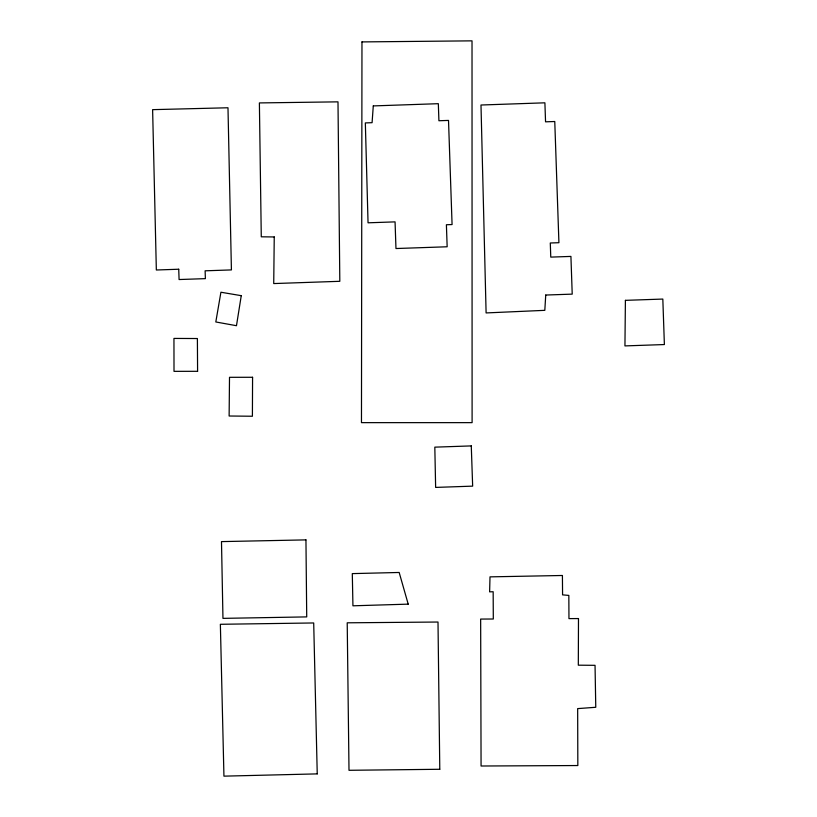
<?xml version="1.0" encoding="UTF-8"?>
<svg xmlns="http://www.w3.org/2000/svg" width="817" height="817" viewBox="0 0 817 817"><rect width="100%" height="100%" fill="white"/><g stroke="black" fill="none" stroke-linecap="round" stroke-linejoin="round"><path stroke-width="1.23" d="M361.972 41.912L361.471 422.644L472.103 422.644L472.022 40.85L361.972 41.912M252.576 377.28L252.402 416.241L229.128 416.006L229.506 377.311L252.576 377.28M578.487 618.561L578.313 665.181L595.042 665.324L595.767 707.277L577.66 708.615L577.833 765.539L481.07 766.009L480.651 619.072L493.305 619.01L493.162 591.733L489.618 591.855L490.006 576.863L562.413 575.485L562.576 594.868L568.836 595.409L568.959 618.612L578.487 618.561M274.246 236.95L273.726 283.57L339.811 281.303L337.993 101.849L259.387 102.922L261.277 236.807L274.246 236.95M625.403 300.35L624.944 345.908L664.384 344.549L662.822 299.063L625.403 300.35M545.736 295.039L544.816 310.337L486.105 312.931L480.988 105.015L544.898 102.819L545.552 121.825L554.763 121.508L558.92 242.7L550.29 242.996L550.77 257.11L570.92 256.415L572.217 294.13L545.736 295.039M373.287 105.914L372.082 122.683L365.332 122.918L368.048 222.806L395.06 221.877L395.969 248.531L447.154 246.775L446.399 224.746L452.077 224.552L448.513 120.416L438.913 120.742L438.331 103.688L373.287 105.914M241.26 295.672L236.47 325.707L215.811 321.969L220.917 292.231L241.26 295.672M178.729 269.232L156.343 269.998L152.616 109.652L227.984 107.773L231.415 269.916L205.118 270.815L205.384 278.638L179.086 279.537L178.729 269.232M471.276 445.908L434.818 447.154L435.635 487.412L472.655 486.135L471.276 445.908M408.204 604.141L352.934 605.806L352.301 573.616L399.176 572.472L408.204 604.141M317.241 773.883L223.94 776.15L220.365 624.29L313.697 622.962L317.241 773.883M305.946 539.884L221.489 541.61L222.959 618.367L306.722 616.896L305.946 539.884M439.781 769.277L349.002 770.298L347.215 622.809L438.004 622.033L439.781 769.277M197.591 371.306L174.011 371.347L173.95 338.422L197.387 338.534L197.591 371.306"/></g></svg>
